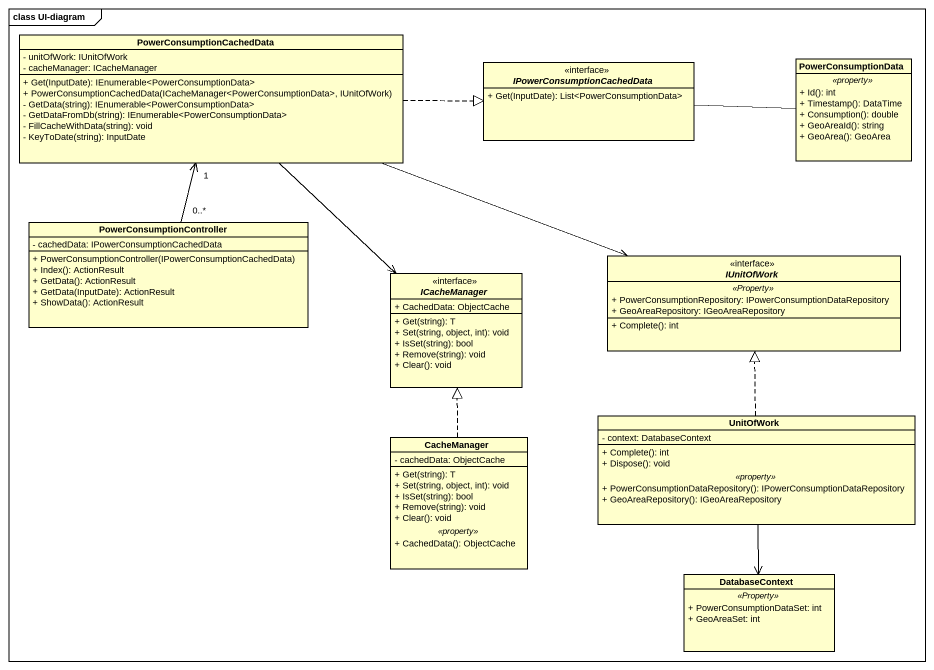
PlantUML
@startuml
mainframe class UI-diagram
hide circle
hide empty members
skinparam classAttributeIconSize 0
class PowerConsumptionCachedData {
  - unitOfWork: IUnitOfWork
  - cacheManager: ICacheManager
  + Get(InputDate): IEnumerable<PowerConsumptionData>
  + PowerConsumptionCachedData(ICacheManager<PowerConsumptionData>, IUnitOfWork)
  - GetData(string): IEnumerable<PowerConsumptionData>
  - GetDataFromDb(string): IEnumerable<PowerConsumptionData>
  - FillCacheWithData(string): void
  - KeyToDate(string): InputDate
}
interface IPowerConsumptionCachedData {
  + Get(InputDate): List<PowerConsumptionData>
}
class PowerConsumptionData {
  .. <<property>> ..
  + Id(): int
  + Timestamp(): DataTime
  + Consumption(): double
  + GeoAreaId(): string
  + GeoArea(): GeoArea
}
class PowerConsumptionController {
  - cachedData: IPowerConsumptionCachedData
  + PowerConsumptionController(IPowerConsumptionCachedData)
  + Index(): ActionResult
  + GetData(): ActionResult
  + GetData(InputDate): ActionResult
  + ShowData(): ActionResult
}
interface IUnitOfWork {
  .. <<Property>> ..
  + PowerConsumptionRepository: IPowerConsumptionDataRepository
  + GeoAreaRepository: IGeoAreaRepository
  --
  + Complete(): int
}
interface ICacheManager {
  + CachedData: ObjectCache
  + Get(string): T
  + Set(string, object, int): void
  + IsSet(string): bool
  + Remove(string): void
  + Clear(): void
}
class UnitOfWork {
  - context: DatabaseContext
  --
  + Complete(): int
  + Dispose(): void
  .. <<property>> ..
  + PowerConsumptionDataRepository(): IPowerConsumptionDataRepository
  + GeoAreaRepository(): IGeoAreaRepository
}
class CacheManager {
  - cachedData: ObjectCache
  --
  + Get(string): T
  + Set(string, object, int): void
  + IsSet(string): bool
  + Remove(string): void
  + Clear(): void
  .. <<property>> ..
  + CachedData(): ObjectCache
}
class DatabaseContext {
  .. <<Property>> ..
  + PowerConsumptionDataSet: int
  + GeoAreaSet: int
}
PowerConsumptionCachedData .right.|> IPowerConsumptionCachedData
PowerConsumptionCachedData --> ICacheManager
IPowerConsumptionCachedData -right- PowerConsumptionData
PowerConsumptionController "0..*" -up-> "1" PowerConsumptionCachedData
IUnitOfWork <-left- PowerConsumptionCachedData
UnitOfWork .up.|> IUnitOfWork
UnitOfWork --> DatabaseContext
CacheManager .up.|> ICacheManager
@enduml
